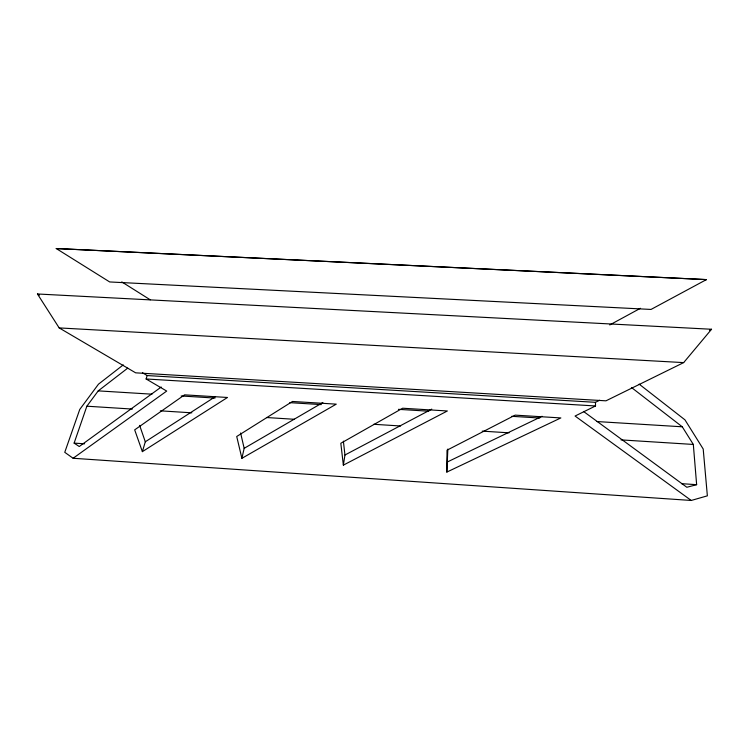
<?xml version="1.0" encoding="UTF-8"?>
<svg xmlns="http://www.w3.org/2000/svg" width="749" height="749" viewBox="0 0 749 749"><rect width="100%" height="100%" fill="white"/><g stroke="black" fill="none" stroke-linecap="round" stroke-linejoin="round"><path stroke-width="1.12" d="M446.835 472.085L447.022 450.186L515.162 415.133L560.851 417.933L446.835 472.085L447.846 449.054M343.36 465.138L340.814 443.277L402.644 408.224L447.368 410.976L343.36 465.138L344.952 454.999L343.379 441.124M241.89 458.322L236.721 436.498L292.475 401.464L336.264 404.151L241.89 458.322L244.165 448.333L240.607 432.978M142.376 451.647L134.68 429.86L184.591 394.845L227.481 397.476L142.376 451.647L145.297 441.788L139.623 425.376M123.267 364.894L98.484 384.171L79.75 409.45L64.76 452.312L73.112 458.266L166.709 391.072L146.111 378.975L147.169 375.558L595.464 402.325L599.631 400.266M161.213 387.036L79.263 446.526L74.123 443.108L86.865 406.201L98.231 390.875L127.714 368.152M683.659 362.61L711.55 329.26L37.45 293.983L59.171 327.912L135.653 372.833L605.969 400.827L683.659 362.61L59.171 327.912M145.297 441.788L215.412 396.614M244.165 448.333L322.885 402.531M609.752 324.944L640.414 308.288M706.429 279.602L651.021 309.44L109.682 281.952L56.231 248.537L706.429 279.602L56.231 248.537M344.952 454.999L431.77 409.123M709.49 330.3L711.55 329.26M595.464 402.325L595.521 405.967L575.063 416.032L691.233 500.463L707.365 495.838L703.199 448.997L684.961 419.852L639.14 384.125M447.715 461.805L542.079 416.285M631.416 387.458L682.273 426.799L693.321 444.447L696.636 484.678L686.842 487.271L583.508 411.444M146.111 378.975L595.521 405.967M98.231 390.875L151.963 394.18M181.164 395.978L215.038 398.065M289.797 402.662L321.34 404.6M398.431 409.338L428.803 411.21M511.736 416.313L539.767 418.036M597 421.556L682.273 426.799M86.865 406.201L132.348 409.066M160.342 410.836L191.828 412.821M266.475 417.521L294.46 419.29M373.77 424.29L400.593 425.984M482.225 431.134L509.048 432.828M621.015 439.888L693.321 444.447M74.123 443.108L84.609 443.811M681.478 483.667L696.636 484.678M73.112 458.266L691.233 500.463M142.432 372.759L147.169 375.558M37.45 293.983L39.444 295.172M121.769 281.896L150.277 299.825"/></g></svg>
